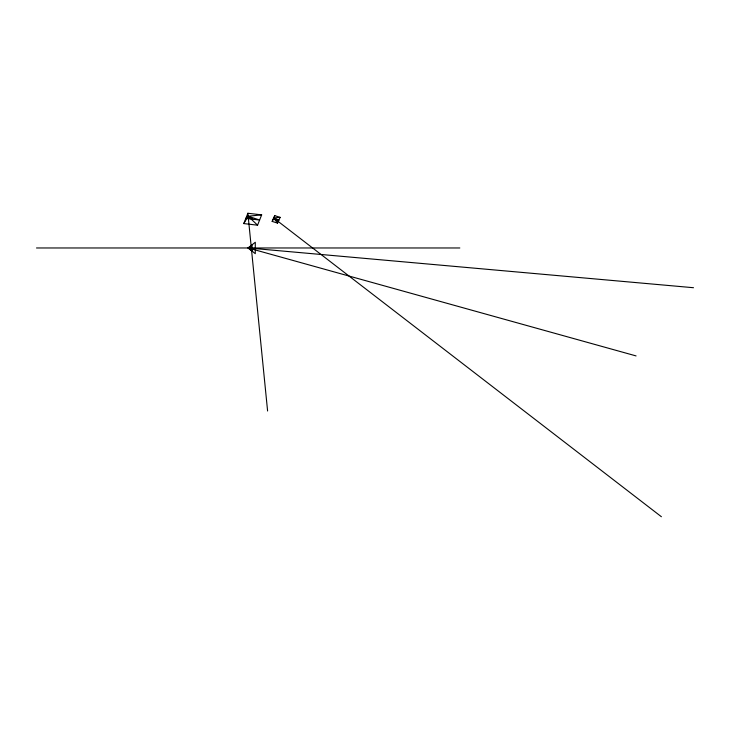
<?xml version="1.0" encoding="UTF-8"?>
<svg xmlns="http://www.w3.org/2000/svg" width="730" height="730" viewBox="0 0 730 730"><rect width="100%" height="100%" fill="white"/><g stroke="black" fill="none" stroke-linecap="round" stroke-linejoin="round"><path stroke-width="1.09" d="M243.784 223.581L247.89 213.26L261.668 214.866L257.562 225.187L243.784 223.581L248.163 216.217L247.89 213.26M272.18 221.418L274.79 215.66L280.147 217.367L277.537 223.115L272.18 221.418L274.79 215.66M261.668 214.866L248.163 216.217L245.837 218.425L259.615 220.031L248.163 216.217L267.6 411.008M280.147 217.367L273.622 217.941L273.485 218.544L278.842 220.241L273.622 217.941L277.537 223.115M36.5 247.972L459.827 247.972M693.5 287.72L248.163 247.972L252.042 244.796L252.042 251.147L248.163 247.972L255.281 242.251L255.281 253.684L248.163 247.972L636.076 355.921M276.159 219.392L273.622 217.941L661.407 516.74M252.726 219.228L248.163 216.217L257.562 225.187"/></g></svg>
